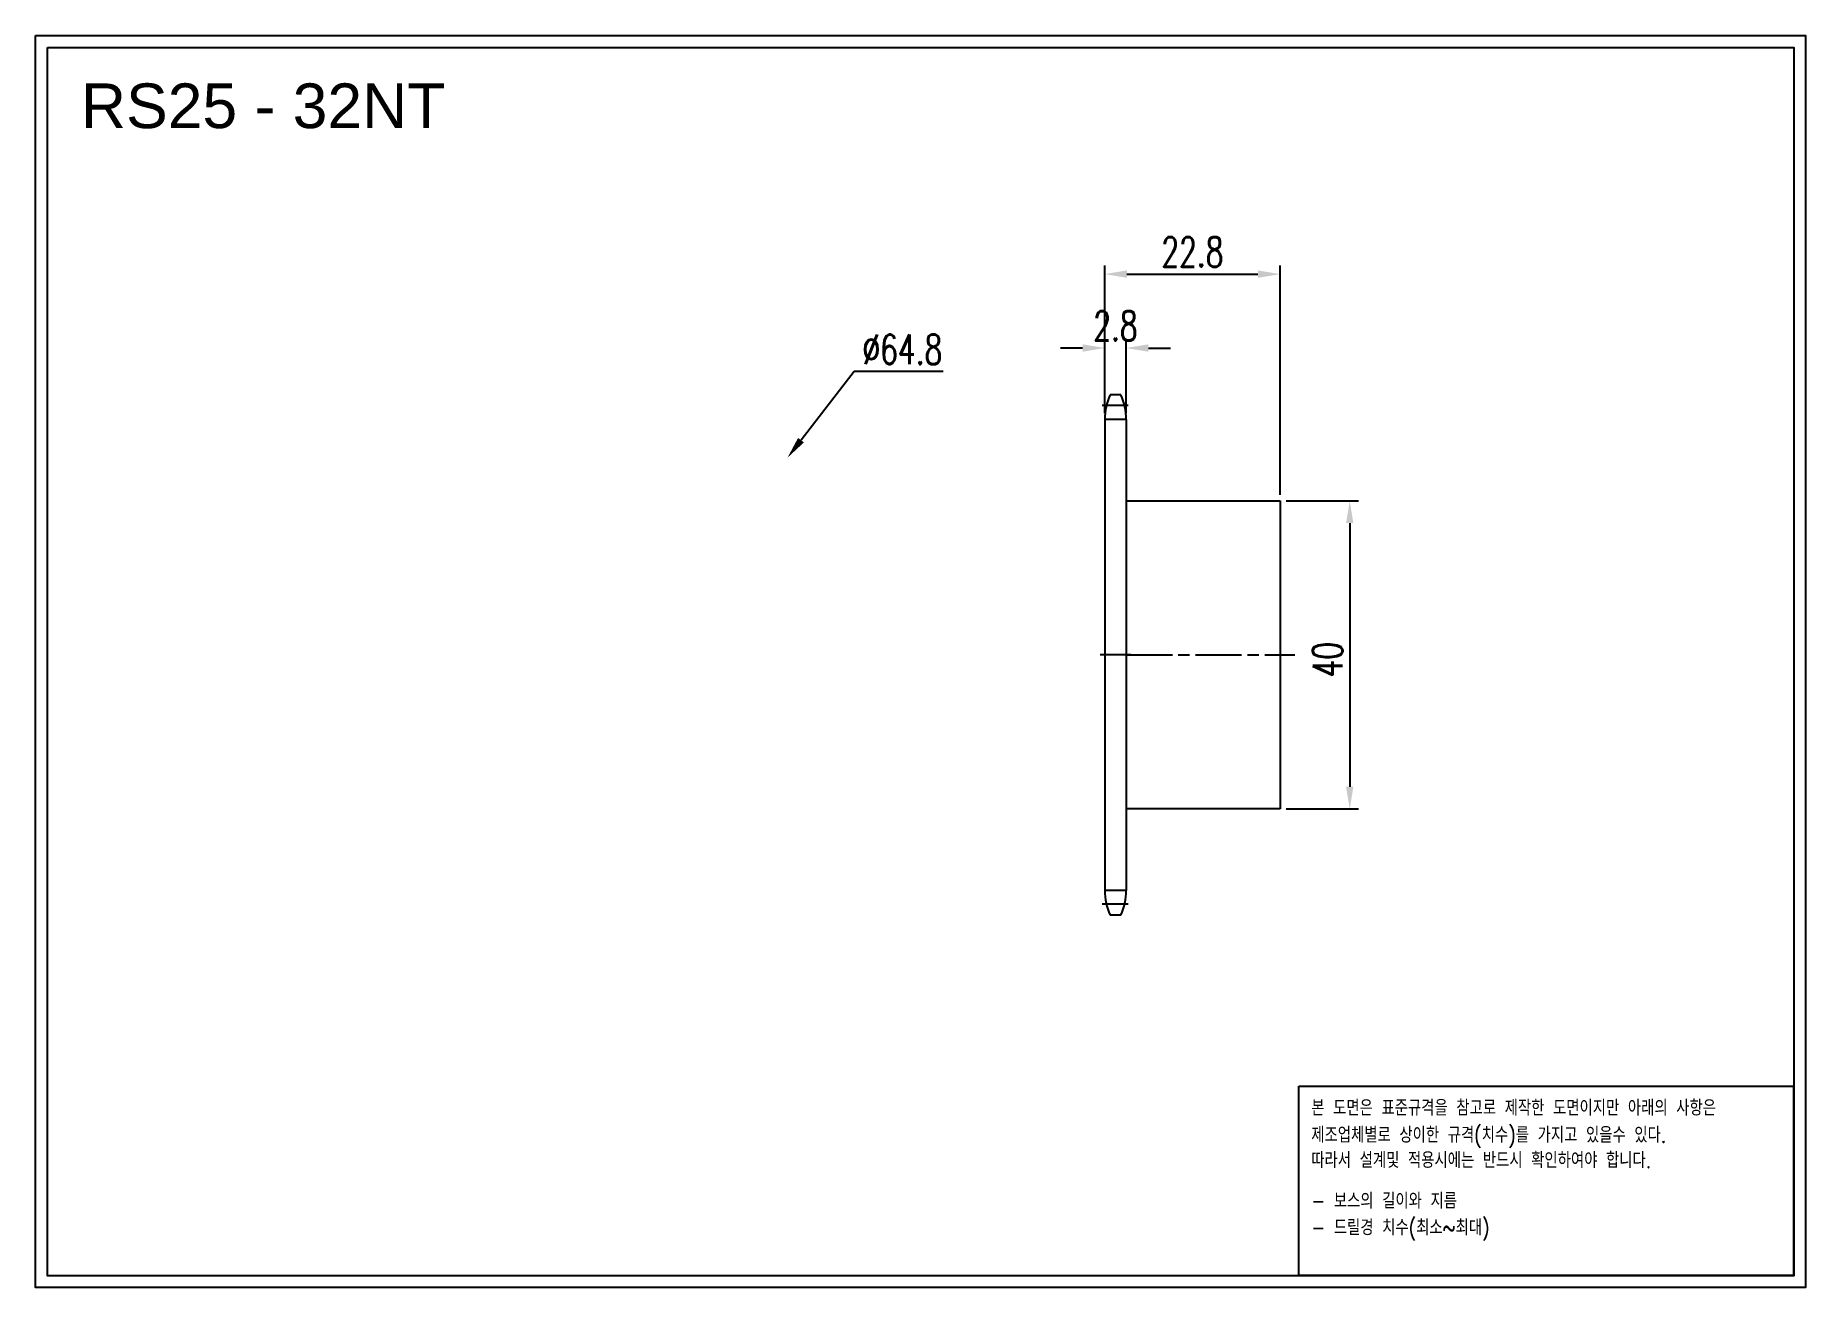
# Model space of a CAD drawing. Header units: millimetres. Extents: x -67840 to -67610, y 1448 to 1611.
import ezdxf

# ---------------------------------------------------------------- set-up
doc = ezdxf.new("R2010")
doc.units = ezdxf.units.MM
for name, pattern in [('AM_ISO02W050', [7.5, 6, -1.5]), ('AM_ISO02W050x2', [3.75, 3, -0.75]), ('AM_ISO08W050', [18, 12, -1.5, 3, -1.5]), ('AM_ISO08W050x2', [9, 6, -0.75, 1.5, -0.75])]:
    doc.linetypes.add(name, pattern=pattern)
for name, color, linetype, lineweight in [('AM_3N', 6, 'AM_ISO02W050', 25), ('AM_7', 4, 'AM_ISO08W050', 25), ('AM_7N', 4, 'AM_ISO08W050', 25)]:
    doc.layers.add(name, color=color, linetype=linetype, lineweight=lineweight)
doc.layers.add('S-DIM', color=7, linetype='Continuous')
doc.styles.add('HAN', font='ROMANS.shx', dxfattribs={"width": 0.7, "bigfont": 'whgtxt.shx'})
doc.styles.add('HSG', font='SIMPLEX.shx', dxfattribs={"width": 0.7, "bigfont": 'HSG.shx'})
doc.styles.get("Standard").update_dxf_attribs({"font": 'arial.ttf'})
doc.dimstyles.new('APP4', dxfattribs={"dimscale": 1.6, "dimtxt": 2.4, "dimasz": 1.8, "dimexe": 0.7, "dimexo": 0.5, "dimgap": 0.6, "dimtad": 1, "dimtoh": 1, "dimdec": 1, "dimrnd": 0.01, "dimzin": 9, "dimdsep": 46, "dimtxsty": 'HSG', "dimcen": 0, "dimclrd": 1, "dimclre": 1, "dimclrt": 256, "dimazin": 2, "dimtp": 1, "dimtm": 1, "dimtfac": 0.5, "dimtdec": 1, "dimtofl": 0, "dimtmove": 0, "dimatfit": 3, "dimfxl": 0, "dimtvp": 1, "dimtolj": 2, "dimlwd": -1, "dimlwe": -1, "dimarcsym": 0})

# ---------------------------------------------------------------- blocks, each defined once
blk = doc.blocks.new('*D2')
at = {"layer": 'Defpoints', "color": 0, "transparency": 16777216}
for p in [(-67678.61, 1550.11), (-67678.61, 1510.11), (-67669.57, 1510.11)]:
    blk.add_point(p, dxfattribs=at)
at = {"layer": 'S-DIM', "color": 1, "transparency": 16777216}
for p, q in [((-67677.81, 1550.11), (-67668.45, 1550.11)), ((-67669.57, 1547.23), (-67669.57, 1512.99)), ((-67677.81, 1510.11), (-67668.45, 1510.11))]:
    blk.add_line(p, q, dxfattribs=at)
for points in [[(-67670.05, 1547.23), (-67669.09, 1547.23), (-67669.57, 1550.11)], [(-67670.05, 1512.99), (-67669.09, 1512.99), (-67669.57, 1510.11)]]:
    blk.add_solid(points, dxfattribs=at)
at = {"layer": 'S-DIM', "transparency": 16777216, "insert": (-67672.45, 1529.49), "char_height": 3.84, "attachment_point": 5, "rotation": 90, "style": 'HSG'}
blk.add_mtext('\\A2;40', dxfattribs=at)
blk = doc.blocks.new('e567sfgjss')
for p, q in [((-66937.69, 488.79), (-66917.69, 488.79)), ((-66917.69, 488.79), (-66917.69, 448.79)), ((-66917.69, 448.79), (-66937.69, 448.79))]:
    blk.add_line(p, q)
at = {"layer": 'AM_7N', "linetype": 'AM_ISO08W050x2'}
blk.add_line((-66937.69, 468.79), (-66915.79, 468.79), dxfattribs=at)
blk = doc.blocks.new('*D3')
at = {"layer": 'Defpoints', "color": 0, "transparency": 16777216}
for p in [(-67742.63, 1555.72), (-67782.29, 1504.5)]:
    blk.add_point(p, dxfattribs=at)
at = {"layer": 'S-DIM', "color": 1, "transparency": 16777216}
for p, q in [((-67733.97, 1566.91), (-67740.87, 1558)), ((-67722.39, 1566.91), (-67733.97, 1566.91))]:
    blk.add_line(p, q, dxfattribs=at)
blk.add_solid([(-67741.25, 1558.29), (-67740.49, 1557.71), (-67742.63, 1555.72)], dxfattribs=at)
at = {"layer": 'S-DIM', "transparency": 16777216, "insert": (-67727.7, 1569.79), "char_height": 3.84, "attachment_point": 5, "style": 'HSG'}
blk.add_mtext('\\A2;∅64.8', dxfattribs=at)
blk = doc.blocks.new('*D4')
at = {"layer": 'Defpoints', "color": 0, "transparency": 16777216}
for p in [(-67698.61, 1569.97), (-67701.41, 1560.7), (-67698.61, 1560.7)]:
    blk.add_point(p, dxfattribs=at)
at = {"layer": 'S-DIM', "color": 1, "transparency": 16777216}
for p, q in [((-67701.41, 1561.5), (-67701.41, 1571.09)), ((-67698.61, 1561.5), (-67698.61, 1571.09)), ((-67704.29, 1569.97), (-67707.17, 1569.97)), ((-67695.73, 1569.97), (-67692.85, 1569.97))]:
    blk.add_line(p, q, dxfattribs=at)
for points in [[(-67704.29, 1570.45), (-67704.29, 1569.49), (-67701.41, 1569.97)], [(-67695.73, 1570.45), (-67695.73, 1569.49), (-67698.61, 1569.97)]]:
    blk.add_solid(points, dxfattribs=at)
at = {"layer": 'S-DIM', "transparency": 16777216, "insert": (-67700.01, 1572.85), "char_height": 3.84, "attachment_point": 5, "style": 'HSG'}
blk.add_mtext('\\A2;2.8', dxfattribs=at)
blk = doc.blocks.new('*D5')
at = {"layer": 'Defpoints', "color": 0, "transparency": 16777216}
for p in [(-67678.61, 1579.57), (-67701.41, 1560.7), (-67678.61, 1550.11)]:
    blk.add_point(p, dxfattribs=at)
at = {"layer": 'S-DIM', "color": 1, "transparency": 16777216}
for p, q in [((-67701.41, 1561.5), (-67701.41, 1580.69)), ((-67678.61, 1550.91), (-67678.61, 1580.69)), ((-67698.53, 1579.57), (-67681.49, 1579.57))]:
    blk.add_line(p, q, dxfattribs=at)
for points in [[(-67698.53, 1580.05), (-67698.53, 1579.09), (-67701.41, 1579.57)], [(-67681.49, 1580.05), (-67681.49, 1579.09), (-67678.61, 1579.57)]]:
    blk.add_solid(points, dxfattribs=at)
at = {"layer": 'S-DIM', "transparency": 16777216, "insert": (-67690.01, 1582.45), "char_height": 3.84, "attachment_point": 5, "style": 'HSG'}
blk.add_mtext('\\A2;22.8', dxfattribs=at)
blk = doc.blocks.new('notice1')
at = {"color": 4}
blk.add_lwpolyline([(-22142.12, 1735.9), (-22053.8, 1735.9), (-22053.8, 1702.07), (-22142.12, 1702.07)], close=True, dxfattribs=at)
at = {"color": 4, "style": 'HAN', "width": 0.8}
for s, p in [('본 도면은 표준규격을 참고로 제작한 도면이지만 아래의 사항은', (-22139.9, 1730.62)), ('제조업체별로 상이한 규격(치수)를 가지고 있을수 있다.', (-22139.9, 1725.78)), ('따라서 설계및 적용시에는 반드시 확인하여야 합니다.', (-22139.9, 1721.28)), ('- 보스의 길이와 지름', (-22139.9, 1714.03)), ('- 드릴경 치수(최소~최대)', (-22139.9, 1709.27))]:
    blk.add_text(s, height=2.7949, dxfattribs=at).set_placement(p)

msp = doc.modelspace()

# ---------------------------------------------------------------- linework, layer by layer
for p, q in [((-67699.32, 1563.9), (-67700.71, 1563.9)), ((-67701.41, 1560.7), (-67701.41, 1499.52)), ((-67698.61, 1560.7), (-67698.61, 1499.52)), ((-67699.32, 1496.32), (-67700.71, 1496.32))]:
    msp.add_line(p, q)
for points in [[(-67840.35, 1610.57), (-67610.33, 1610.57), (-67610.33, 1447.94), (-67840.35, 1447.94)], [(-67838.8, 1609.02), (-67611.88, 1609.02), (-67611.88, 1449.48), (-67838.8, 1449.48)]]:
    msp.add_lwpolyline(points, close=True)
for centre, start, end in [((-67693.81, 1560.7), 155.0989, 180), ((-67706.21, 1560.7), 0, 24.9011), ((-67693.81, 1499.52), 180, 204.9011), ((-67706.21, 1499.52), 335.0989, 0)]:
    msp.add_arc(centre, 7.6, start, end)
at = {"layer": 'AM_3N', "linetype": 'AM_ISO02W050x2'}
for p, q in [((-67698.61, 1560.7), (-67701.41, 1560.7)), ((-67698.61, 1499.52), (-67701.41, 1499.52))]:
    msp.add_line(p, q, dxfattribs=at)
at = {"layer": 'AM_7', "linetype": 'AM_ISO08W050x2'}
for p, q in [((-67698.34, 1562.5), (-67701.72, 1562.5)), ((-67698.03, 1530.11), (-67701.99, 1530.11)), ((-67698.34, 1497.72), (-67701.72, 1497.72))]:
    msp.add_line(p, q, dxfattribs=at)

# ---------------------------------------------------------------- block references
msp.add_blockref('e567sfgjss', (-760.93, 1061.32))
at = {"xscale": 0.728, "yscale": 0.728, "zscale": 0.728}
msp.add_blockref('notice1', (-51556.72, 210.38), dxfattribs=at)

# ---------------------------------------------------------------- texts
msp.add_text('RS25 - 32NT', height=5.8085).set_placement((-67834.43, 1598.53))

# ---------------------------------------------------------------- dimensions: what is measured, and where the dimension line sits
at = {"layer": 'S-DIM'}
dim = msp.add_linear_dim(base=(-67678.61, 1579.57), p1=(-67701.41, 1560.7), p2=(-67678.61, 1550.11), dimstyle='APP4', dxfattribs=at)
dim.commit()
dim.dimension.update_dxf_attribs({"geometry": '*D5', "text_midpoint": (-67690.01, 1582.45)})
dim = msp.add_linear_dim(base=(-67698.61, 1569.97), p1=(-67701.41, 1560.7), p2=(-67698.61, 1560.7), dimstyle='APP4', dxfattribs=at)
dim.commit()
dim.dimension.update_dxf_attribs({"geometry": '*D4', "text_midpoint": (-67700.01, 1569.97), "dimtype": 128})
dim = msp.add_diameter_dim_2p(p1=(-67782.29, 1504.5), p2=(-67742.63, 1555.72), dimstyle='APP4', dxfattribs=at)
dim.commit()
dim.dimension.update_dxf_attribs({"geometry": '*D3', "text_midpoint": (-67727.7, 1566.91), "dimtype": 131})
dim = msp.add_linear_dim(base=(-67669.57, 1510.11), p1=(-67678.61, 1550.11), p2=(-67678.61, 1510.11), angle=90, dimstyle='APP4', dxfattribs=at)
dim.commit()
dim.dimension.update_dxf_attribs({"geometry": '*D2', "text_midpoint": (-67669.57, 1529.49), "dimtype": 128})

doc.saveas('drawing.dxf')
